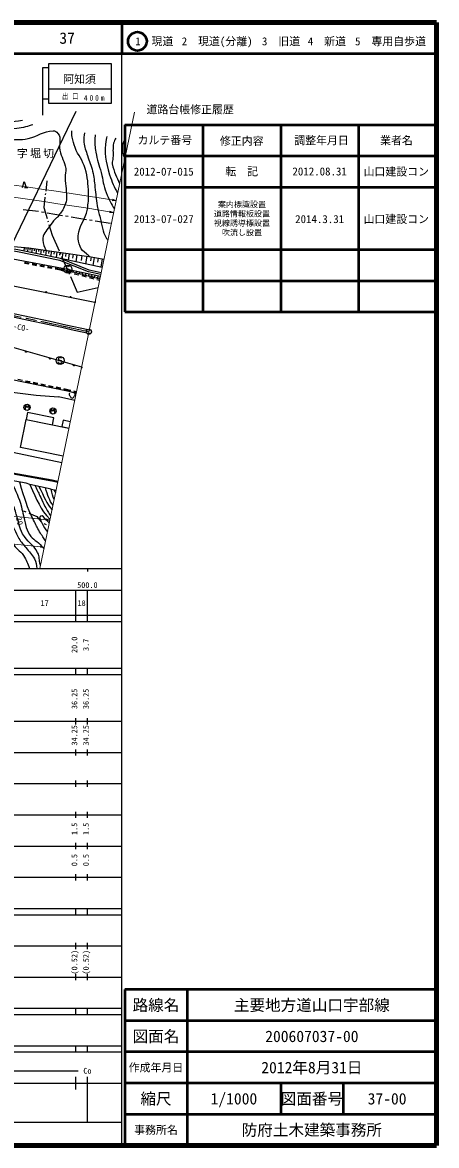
# Model space of a CAD drawing. Units: millimetres, scale not verified. Extents: x 40000 to 680000, y 20000 to 380000.
# Drawn here: x 547169 to 680000, y 20000 to 380000 of the extents above; entities that cross this region are included whole.
import ezdxf
from ezdxf.enums import TextEntityAlignment as Align

# ---------------------------------------------------------------- set-up
doc = ezdxf.new("R2010")
doc.units = ezdxf.units.MM
doc.header["$LTSCALE"] = 1000
doc.linetypes.add('CHAIN', pattern=[18.5, 12, -1.5, 3.5, -1.5])
for name, color, linetype, lineweight in [('M-BGD', 7, 'Continuous', 25), ('M-BGD-HTXT', 7, 'Continuous', 13), ('M-BMK', 2, 'CHAIN', 13), ('M-BMK-ROW', 30, 'Continuous', 25), ('M-BMK-SRVR', 3, 'Continuous', 25), ('M-STR-HTXT', 7, 'Continuous', 13), ('M-STR-STRC', 7, 'Continuous', 25), ('M-TTL', 2, 'Continuous', 140), ('M-TTL-BAND', 7, 'Continuous', 25), ('M-TTL-FRAM', 2, 'Continuous', 50), ('M-TTL-LINE', 7, 'Continuous', 50)]:
    doc.layers.add(name, color=color, linetype=linetype, lineweight=lineweight)
doc.layers.add('M-BMK-HTXT', color=7, linetype='Continuous')
doc.layers.add('M-TTL-TXT', color=7, linetype='Continuous')
doc.styles.add('ＭＳ ゴシック', font='')
doc.styles.get('ＭＳ ゴシック').set_extended_font_data('MS Gothic')

msp = doc.modelspace()

# ---------------------------------------------------------------- linework, layer by layer
at = {"layer": 'M-BGD'}
for p, q in [((547171, 327065), (547771, 329065)), ((547771, 329065), (548371, 327065)), ((555025, 329225), (554636, 325948)), ((547871, 327065), (548871, 327065)), ((554542, 325153), (554495, 324756)), ((554401, 323961), (554012, 320684)), ((554012, 320684), (555068, 317203)), ((555301, 316437), (555417, 316054)), ((555649, 315289), (556706, 311807)), ((556706, 311807), (558921, 306772)), ((547715, 307904), (547604, 306688)), ((548323, 307848), (548268, 307240)), ((548931, 307793), (548808, 306444)), ((549603, 307712), (549505, 307041)), ((550274, 307613), (550065, 306189)), ((550986, 307509), (550882, 306797)), ((551698, 307405), (551478, 305902)), ((552450, 307295), (552340, 306543)), ((553201, 307185), (552969, 305600)), ((553993, 307069), (553877, 306276)), ((554786, 306952), (554541, 305281)), ((555621, 306830), (555499, 305994)), ((556457, 306708), (556199, 304945)), ((557338, 306579), (557209, 305697)), ((558219, 306449), (557947, 304591)), ((559149, 306313), (559013, 305384)), ((559243, 306040), (559404, 305674)), ((560078, 306177), (559791, 304214)), ((561099, 306028), (560950, 305007)), ((549257, 302473), (547782, 302748)), ((549317, 302766), (547842, 303041)), ((551775, 302309), (550300, 302583)), ((572767, 301485), (559352, 304306)), ((559726, 304942), (561739, 300365)), ((562120, 305878), (561814, 303788)), ((563386, 305693), (563201, 304427)), ((564651, 305507), (564322, 303261)), ((566220, 305278), (565990, 303709)), ((567788, 305048), (567431, 302607)), ((569213, 304839), (568984, 303569)), ((569213, 304839), (573309, 304102)), ((570197, 304662), (569740, 302121)), ((571467, 304433), (571239, 303163)), ((572738, 304205), (572267, 301590)), ((551714, 302015), (550240, 302290)), ((554172, 301558), (552697, 301832)), ((554232, 301851), (552758, 302126)), ((556630, 301100), (555155, 301375)), ((556690, 301393), (555216, 301668)), ((559459, 300573), (557613, 300917)), ((559533, 300864), (557673, 301210)), ((559459, 300573), (560360, 300342)), ((559533, 300864), (559999, 301260)), ((560428, 300635), (559533, 300864)), ((559999, 301260), (572177, 298637)), ((560101, 300718), (560166, 300974)), ((560585, 300594), (560716, 301105)), ((561069, 300470), (561140, 300744)), ((561329, 300094), (562782, 299722)), ((562849, 300014), (561396, 300386)), ((561554, 300346), (561694, 300895)), ((562038, 300222), (562113, 300515)), ((562061, 299632), (562222, 299266)), ((562522, 300098), (562673, 300684)), ((563007, 299974), (563087, 300286)), ((563491, 299850), (563651, 300473)), ((563750, 299473), (565203, 299101)), ((565271, 299393), (563818, 299766)), ((563975, 299726), (564060, 300056)), ((564460, 299601), (564629, 300262)), ((564944, 299477), (565034, 299827)), ((565428, 299353), (565607, 300052)), ((565913, 299229), (566007, 299597)), ((566172, 298853), (567625, 298481)), ((567693, 298773), (566240, 299145)), ((566397, 299105), (566586, 299841)), ((566881, 298981), (566981, 299368)), ((567366, 298857), (567564, 299630)), ((567850, 298733), (567954, 299138)), ((568335, 298608), (568542, 299420)), ((568819, 298484), (568928, 298909)), ((569303, 298360), (569521, 299209)), ((570272, 298112), (570499, 298998)), ((570402, 290240), (539271, 296397)), ((562544, 298534), (564758, 293499)), ((568594, 298232), (570047, 297860)), ((570115, 298152), (568662, 298525)), ((569788, 298236), (569901, 298679)), ((570756, 297988), (570875, 298450)), ((571016, 297612), (571917, 297381)), ((571977, 297675), (571083, 297904)), ((571241, 297864), (571477, 298787)), ((571725, 297740), (571848, 298220)), ((564758, 293499), (571432, 295043)), ((540666, 276843), (566162, 269615)), ((545734, 265663), (547204, 265363)), ((548126, 264868), (549596, 264567)), ((548183, 265162), (549653, 264861)), ((550576, 264367), (552045, 264066)), ((550633, 264661), (552102, 264360)), ((553025, 263866), (554494, 263565)), ((553082, 264160), (554551, 263859)), ((555474, 263365), (556944, 263064)), ((555531, 263659), (557001, 263358)), ((557923, 262863), (559393, 262563)), ((557980, 263158), (559450, 262857)), ((563936, 258873), (558770, 259972)), ((560373, 262362), (561654, 262100)), ((560430, 262657), (561714, 262394)), ((561613, 261905), (564422, 261216)), ((561654, 262100), (562574, 261881)), ((561714, 262394), (561723, 262392)), ((561723, 262392), (562639, 262174)), ((563546, 261650), (564466, 261431)), ((563612, 261943), (564527, 261725)), ((548096, 256027), (548096, 257227)), ((548096, 257227), (548646, 256627)), ((548646, 256627), (549196, 257227)), ((549196, 257227), (549196, 256027)), ((556386, 254819), (556386, 256019)), ((556386, 256019), (556936, 255419)), ((556936, 255419), (557486, 256019)), ((557486, 256019), (557486, 254819)), ((548392, 252777), (562092, 249972)), ((559839, 250433), (562092, 249972)), ((544067, 242302), (559803, 238931)), ((556372, 230444), (557967, 230069))]:
    msp.add_line(p, q, dxfattribs=at)
for points in [[(485046, 318452), (493635, 318617), (503179, 317451), (516961, 313840), (529243, 310685), (537060, 308875), (549244, 307764), (569213, 304839)], [(472020, 313679), (483095, 312906), (528050, 307216), (559999, 301260)], [(572291, 299188), (568406, 300038), (559130, 303749), (545576, 306487), (530377, 309068), (514645, 311358), (503883, 313013), (490864, 314731), (483180, 315603), (482281, 315755)], [(572413, 299775), (568583, 300614), (559352, 304306), (545686, 307077), (530470, 309660), (514734, 311951), (503968, 313607), (490937, 315327), (483264, 316197), (482381, 316346)], [(467329, 288415), (497712, 275676), (506974, 272410), (516521, 270361), (524590, 268683), (543380, 265634), (561613, 261905)], [(525706, 264589), (532567, 262882), (551605, 260559), (558770, 259972)], [(560233, 241002), (546554, 243804), (548392, 252777)], [(562517, 252026), (560260, 252489), (559839, 250433)], [(558486, 232576), (556635, 232973), (556645, 232971), (532904, 237185), (532804, 237210)], [(558547, 232870), (556697, 233266), (532967, 237478), (532865, 237503)], [(556372, 230444), (549558, 231859), (548409, 232313), (542898, 233233), (539926, 233343), (536069, 232955), (532266, 232628), (531433, 231969)]]:
    msp.add_lwpolyline(points, dxfattribs=at)
msp.add_lwpolyline([(548392, 252777), (556816, 251052), (557262, 253230), (548838, 254956)], close=True, dxfattribs=at)
for centre, radius in [((554745, 293540), 175), ((562593, 291988), 175), ((548308, 274468), 175), ((556005, 272287), 175), ((563702, 270105), 175), ((548646, 256627), 1000), ((556936, 255419), 1000)]:
    msp.add_circle(centre, radius, dxfattribs=at)
for centre, radius, start, end in [((277993, -1014480), 1326919, 77.33727, 79.48355), ((277993, -1014480), 1328019, 77.33244, 79.48355), ((570438, 290424), 188, 258.8128, 78.8128), ((566111, 269435), 188, 254.17371, 74.17371), ((562647, 260723), 536, 116.08703, 255.33416), ((563112, 260204), 600, 180, 0), ((563576, 260723), 536, 284.66584, 63.91297)]:
    msp.add_arc(centre, radius, start, end, dxfattribs=at)
for points, knots in [([(531442, 350300), (534423, 349206), (535549, 348867), (538288, 348464), (541724, 347960), (543750, 348096), (547177, 348661)], [0, 0, 0, 0, 1, 1, 1, 2, 2, 2, 2]), ([(550538, 347232), (548994, 346715), (547343, 346260), (545336, 346017), (540186, 345393), (536972, 347964), (532059, 346301), (531409, 346082), (531050, 345804), (530661, 345239), (530172, 344527), (529856, 344078), (529762, 343219), (529659, 342266), (530082, 341731), (530556, 340897), (531215, 339737), (532097, 339495), (533011, 338524), (534822, 336600), (535873, 335522), (537340, 333324), (537852, 332557), (538017, 332037), (538243, 331143), (538596, 329752), (538882, 328838), (538438, 327474), (537864, 325712), (536988, 324940), (535731, 323578), (534514, 322258), (533645, 321688), (532134, 320718), (530729, 319816), (529860, 319414), (528289, 318847), (526181, 318086), (524942, 317800), (522736, 317403), (519673, 316853), (517840, 317360), (514802, 316687), (513133, 316317), (512496, 316165), (510586, 315510)], [0, 0, 0, 0, 1, 1, 1, 2, 2, 2, 3, 3, 3, 4, 4, 4, 5, 5, 5, 6, 6, 6, 7, 7, 7, 8, 8, 8, 9, 9, 9, 10, 10, 10, 11, 11, 11, 12, 12, 12, 13, 13, 13, 14, 14, 14, 15, 15, 15, 15]), ([(517603, 313675), (522833, 314575), (524315, 314753), (528532, 315821), (530515, 316323), (531648, 316541), (533583, 317203), (535444, 317840), (536556, 318161), (538166, 319292), (539604, 320302), (540364, 321020), (541341, 322482), (542437, 324122), (543057, 325137), (543453, 327069), (543774, 328635), (544015, 329619), (543589, 331160), (542957, 333446), (542122, 334562), (540996, 336649), (540548, 337480), (539869, 337776), (539736, 338710), (539648, 339328), (539722, 339748), (540054, 340277), (540563, 341089), (540999, 341554), (541892, 341903), (544514, 342925), (546295, 342171), (549043, 342778), (552229, 343481), (553750, 345231), (557012, 345281), (557684, 345291), (558080, 344958), (558515, 344446), (559889, 342828), (558733, 341128), (559175, 339052), (559678, 336694), (560631, 335545), (561041, 333169), (561229, 332081), (560855, 331451), (560877, 330348), (560934, 327528), (561447, 325950), (561251, 323136), (561186, 322211), (560854, 321741), (560508, 320880), (559958, 319514), (559372, 318873), (558478, 317703), (558220, 317366), (557962, 317283), (557676, 316969), (556879, 316089), (556450, 315571), (555805, 314575), (554778, 312989), (553585, 312126), (553662, 310238), (553717, 308874), (554085, 308096), (554829, 306943)], [0, 0, 0, 0, 1, 1, 1, 2, 2, 2, 3, 3, 3, 4, 4, 4, 5, 5, 5, 6, 6, 6, 7, 7, 7, 8, 8, 8, 9, 9, 9, 10, 10, 10, 11, 11, 11, 12, 12, 12, 13, 13, 13, 14, 14, 14, 15, 15, 15, 16, 16, 16, 17, 17, 17, 18, 18, 18, 19, 19, 19, 20, 20, 20, 21, 21, 21, 22, 22, 22, 23, 23, 23, 23]), ([(568818, 304897), (568275, 305316), (568121, 305459), (567696, 305844), (566804, 306655), (566025, 306999), (565633, 308138), (565183, 309446), (564994, 310255), (565077, 311635), (565290, 315140), (567425, 316674), (567984, 320140), (568304, 322128), (568472, 323269), (568373, 325281), (568220, 328387), (568149, 330182), (567280, 333169), (566465, 335972), (565090, 337179), (564037, 339902), (563551, 341159), (563424, 341915), (563121, 343228), (562954, 343948), (562959, 344605), (562991, 345231)], [0, 0, 0, 0, 1, 1, 1, 2, 2, 2, 3, 3, 3, 4, 4, 4, 5, 5, 5, 6, 6, 6, 7, 7, 7, 8, 8, 8, 9, 9, 9, 9]), ([(567075, 344575), (566931, 343630), (566769, 342815), (566879, 341650), (567043, 339913), (567546, 339009), (568043, 337336), (568631, 335360), (569189, 334320), (569677, 332316), (570155, 330349), (570164, 329195), (570431, 327188), (570740, 324873), (570699, 323546), (571116, 321248), (571394, 319719), (571730, 318902), (572084, 317389), (572385, 316107), (572433, 315358), (572813, 314097), (573187, 312859), (573348, 312119), (574015, 311011), (574202, 310699), (574384, 310429), (574570, 310186)], [0, 0, 0, 0, 1, 1, 1, 2, 2, 2, 3, 3, 3, 4, 4, 4, 5, 5, 5, 6, 6, 6, 7, 7, 7, 8, 8, 8, 9, 9, 9, 9]), ([(570535, 344019), (570472, 343686), (570429, 343338), (570409, 342974), (570315, 341196), (570392, 340178), (570711, 338427), (571184, 335831), (571746, 334442), (572403, 331886), (573047, 329382), (573093, 327879), (574037, 325473), (574885, 323312), (575627, 321788), (576652, 320229)], [0, 0, 0, 0, 1, 1, 1, 2, 2, 2, 3, 3, 3, 4, 4, 4, 5, 5, 5, 5]), ([(574193, 343431), (574138, 343146), (574084, 342846), (574029, 342525), (573277, 338147), (573891, 335472), (575129, 331206), (575848, 328727), (576661, 327272), (577693, 325256)], [0, 0, 0, 0, 1, 1, 1, 2, 2, 2, 3, 3, 3, 3]), ([(577105, 342964), (576799, 342464), (576558, 341993), (576412, 341285), (576042, 339492), (576324, 338430), (576208, 336602), (576160, 335838), (575836, 335403), (575993, 334653), (576539, 332045), (577359, 330363), (578346, 328406)], [0, 0, 0, 0, 1, 1, 1, 2, 2, 2, 3, 3, 3, 4, 4, 4, 4]), ([(580023, 342495), (579582, 341821), (579272, 341063), (579220, 340061), (579139, 338491), (579507, 337394), (579960, 336194)], [0, 0, 0, 0, 1, 1, 1, 2, 2, 2, 2]), ([(536069, 232955), (536866, 231747), (537079, 231426), (537693, 230425), (538287, 229459), (538638, 228926), (539165, 227922), (539653, 226992), (539879, 226442), (540229, 225450), (541361, 222244), (541153, 220199), (542282, 216991), (542836, 215417), (542960, 214413), (543912, 213041), (545089, 211347), (546313, 210851), (547494, 209161), (548527, 207682), (548817, 206656), (549467, 205000)], [0, 0, 0, 0, 1, 1, 1, 2, 2, 2, 3, 3, 3, 4, 4, 4, 5, 5, 5, 6, 6, 6, 7, 7, 7, 7]), ([(538956, 233245), (539624, 232083), (539827, 231688), (540249, 230628), (540776, 229300), (540748, 228451), (541196, 227094), (541637, 225761), (542002, 225057), (542471, 223734), (543054, 222084), (543272, 221123), (543811, 219458), (543996, 218885), (544045, 218541), (544305, 217997), (544364, 217873), (544421, 217816), (544489, 217696), (545154, 216512), (545343, 215751), (546017, 214572), (546731, 213323), (547405, 212807), (548282, 211666), (549361, 210263), (550155, 209600), (551016, 208054), (551626, 206959), (551555, 206123), (551836, 205000)], [0, 0, 0, 0, 1, 1, 1, 2, 2, 2, 3, 3, 3, 4, 4, 4, 5, 5, 5, 6, 6, 6, 7, 7, 7, 8, 8, 8, 9, 9, 9, 10, 10, 10, 10]), ([(552962, 205917), (552935, 206016), (552908, 206116), (552881, 206219), (552479, 207713), (552757, 208718), (552040, 210089), (550645, 212760), (548637, 213456), (547228, 216121), (546140, 218178), (546051, 219556), (545366, 221780), (545116, 222589), (545044, 223063), (544768, 223863), (544392, 224949), (544090, 225523), (543720, 226611), (543390, 227586), (543208, 228134), (542947, 229130), (542839, 229546), (542825, 229790), (542719, 230207), (542579, 230760), (542504, 231072), (542318, 231612), (542086, 232284), (541964, 232515), (541590, 233281)], [0, 0, 0, 0, 1, 1, 1, 2, 2, 2, 3, 3, 3, 4, 4, 4, 5, 5, 5, 6, 6, 6, 7, 7, 7, 8, 8, 8, 9, 9, 9, 10, 10, 10, 10]), ([(543494, 233133), (545232, 229271), (545926, 228116), (546833, 224687), (547108, 223646), (547195, 223046), (547466, 222004), (547566, 221616), (547653, 221407), (547748, 221019), (547937, 220251), (547939, 219798), (548144, 219034), (548489, 217751), (548699, 216996), (549422, 215880), (550566, 214114), (551972, 213775), (553315, 212155), (553584, 211831), (553835, 211538), (554069, 211258)], [0, 0, 0, 0, 1, 1, 1, 2, 2, 2, 3, 3, 3, 4, 4, 4, 5, 5, 5, 6, 6, 6, 7, 7, 7, 7]), ([(554593, 213788), (553920, 214741), (553439, 215479), (552690, 216769), (551873, 218178), (551457, 218991), (550732, 220449), (548468, 224995), (548105, 226874), (546286, 232667)], [0, 0, 0, 0, 1, 1, 1, 2, 2, 2, 3, 3, 3, 3]), ([(551276, 231502), (552109, 229655), (552320, 229178), (553017, 227701), (553545, 226582), (553770, 225918), (554388, 224846), (555092, 223626), (555494, 222778), (556261, 221836)], [0, 0, 0, 0, 1, 1, 1, 2, 2, 2, 3, 3, 3, 3]), ([(555785, 219539), (555525, 219829), (555256, 220120), (554875, 220439), (554180, 221022), (553718, 222263), (552963, 221759), (552244, 221279), (553097, 220395), (553427, 219595), (553938, 218353), (554517, 217667), (555204, 216739)], [0, 0, 0, 0, 1, 1, 1, 2, 2, 2, 3, 3, 3, 4, 4, 4, 4])]:
    msp.add_open_spline(points, degree=3, knots=knots, dxfattribs=at)
for points in [[(549558, 231859), (552030, 226667), (552740, 224000), (556023, 220690)], [(552434, 231262), (554157, 227923), (554936, 225752), (556654, 223733)], [(556947, 225148), (555830, 226835), (555354, 228281), (554519, 230829)], [(557347, 227079), (556908, 228068), (556720, 228934), (556372, 230444)], [(557242, 230240), (557458, 229817), (557632, 229480), (557784, 229188)]]:
    msp.add_open_spline(points, degree=3, dxfattribs=at)
at = {"layer": 'M-BGD-HTXT'}
msp.add_line((552772, 205000), (583076, 351230), dxfattribs=at)
at = {"layer": 'M-BMK'}
for centre, radius, start, end in [((277993, -1014480), 1327469, 77.521, 79.48391), ((-55630, -2730753), 3075617, 78.29183, 78.36146)]:
    msp.add_arc(centre, radius, start, end, dxfattribs=at)
at = {"layer": 'M-BMK-ROW'}
for p, q in [((547377, 320094), (552338, 319466)), ((553325, 319310), (554114, 319176)), ((555100, 319008), (560029, 318171)), ((561015, 318004), (561804, 317870)), ((562790, 317702), (567719, 316865)), ((568705, 316697), (568721, 316695)), ((568721, 316695), (569496, 316577)), ((570484, 316426), (575427, 315674)), ((547551, 223404), (548292, 223102)), ((549218, 222725), (551769, 221686)), ((551769, 221686), (553145, 219911)), ((554023, 219433), (554726, 219050))]:
    msp.add_line(p, q, dxfattribs=at)
at = {"layer": 'M-BMK-SRVR'}
msp.add_circle((568495, 280873), 800, dxfattribs=at)
at = {"layer": 'M-STR-HTXT'}
for p, q in [((577206, 322906), (575932, 322859)), ((577206, 322906), (576012, 323352)), ((576419, 319106), (575145, 319058)), ((576419, 319106), (575225, 319552)), ((421407, 234570), (555981, 220485)), ((431781, 224588), (554176, 211779)), ((555981, 220485), (554712, 220367)), ((555981, 220485), (554764, 220864)), ((554176, 211779), (552907, 211660)), ((554176, 211779), (552959, 212157))]:
    msp.add_line(p, q, dxfattribs=at)
for centre, start, end in [((321476, -1255867), 80.79912, 86.35874), ((321463, -1259792), 80.82723, 86.02982)]:
    msp.add_arc(centre, 1599350, start, end, dxfattribs=at)
at = {"layer": 'M-STR-STRC'}
for p, q in [((553603, 365419), (553603, 350238)), ((555603, 365419), (553603, 365419)), ((555603, 366808), (575603, 366808)), ((555603, 354008), (555603, 366808)), ((575603, 366808), (575603, 354008)), ((555603, 358679), (575603, 358679)), ((555603, 355446), (553603, 355446)), ((575603, 354008), (555603, 354008)), ((539575, 300289), (564429, 351585)), ((561255, 300228), (561137, 300465)), ((561373, 301765), (561255, 301528)), ((561255, 301528), (561255, 301410)), ((561255, 301410), (561373, 301174)), ((561373, 300110), (561255, 300228)), ((561610, 301883), (561373, 301765)), ((561373, 301174), (562082, 300938)), ((561610, 299992), (561373, 300110)), ((561846, 301883), (561610, 301883)), ((561846, 299992), (561610, 299992)), ((562082, 301765), (561846, 301883)), ((562082, 300110), (561846, 299992)), ((562200, 301528), (562082, 301765)), ((562082, 300938), (562200, 300819)), ((562200, 300228), (562082, 300110)), ((562200, 300819), (562319, 300583)), ((562319, 300465), (562200, 300228)), ((562319, 300583), (562319, 300465)), ((558765, 270933), (558647, 271169)), ((558883, 272469), (558765, 272233)), ((558765, 272233), (558765, 272115)), ((558765, 272115), (558883, 271878)), ((558883, 270815), (558765, 270933)), ((559120, 272588), (558883, 272469)), ((558883, 271878), (559592, 271642)), ((559120, 270697), (558883, 270815)), ((559356, 272588), (559120, 272588)), ((559356, 270697), (559120, 270697)), ((559592, 272469), (559356, 272588)), ((559592, 270815), (559356, 270697)), ((559711, 272233), (559592, 272469)), ((559592, 271642), (559711, 271524)), ((559711, 270933), (559592, 270815)), ((559711, 271524), (559829, 271288)), ((559829, 271169), (559711, 270933)), ((559829, 271288), (559829, 271169))]:
    msp.add_line(p, q, dxfattribs=at)
for centre in [(561728, 300938), (559238, 271642)]:
    msp.add_circle(centre, 1300, dxfattribs=at)
at = {"layer": 'M-TTL'}
for p, q in [((680000, 380000), (40000, 380000)), ((680000, 20000), (680000, 380000)), ((40000, 20000), (680000, 20000))]:
    msp.add_line(p, q, dxfattribs=at)
at = {"layer": 'M-TTL-BAND'}
for p, q in [((579000, 20000), (579000, 370000)), ((40000, 205000), (579000, 205000)), ((568000, 205000), (568000, 204000)), ((68000, 198000), (579000, 198000)), ((564300, 188000), (564300, 198000)), ((568000, 188000), (568000, 198000)), ((40000, 190000), (579000, 190000)), ((40000, 188000), (579000, 188000)), ((40000, 173000), (579000, 173000)), ((564300, 171000), (564300, 173000)), ((568000, 171000), (568000, 173000)), ((40000, 171000), (579000, 171000)), ((40000, 156000), (579000, 156000)), ((564300, 155000), (564300, 157000)), ((568000, 155000), (568000, 157000)), ((46000, 146000), (579000, 146000)), ((564300, 145000), (564300, 147000)), ((568000, 145000), (568000, 147000)), ((564300, 135000), (564300, 137000)), ((568000, 135000), (568000, 137000)), ((52000, 136000), (579000, 136000)), ((46000, 126000), (579000, 126000)), ((564300, 125000), (564300, 127000)), ((568000, 125000), (568000, 127000)), ((52000, 116000), (579000, 116000)), ((564300, 115000), (564300, 117000)), ((568000, 115000), (568000, 117000)), ((46000, 106000), (579000, 106000)), ((564300, 105000), (564300, 107000)), ((568000, 105000), (568000, 107000)), ((40000, 96000), (579000, 96000)), ((40000, 94000), (579000, 94000)), ((564300, 94000), (564300, 96000)), ((568000, 94000), (568000, 96000)), ((49000, 84000), (579000, 84000)), ((564300, 83000), (564300, 85000)), ((568000, 83000), (568000, 85000)), ((40000, 74000), (579000, 74000)), ((564300, 73000), (564300, 75000)), ((568000, 73000), (568000, 75000)), ((40000, 64000), (579000, 64000)), ((40000, 62000), (579000, 62000)), ((564300, 62000), (564300, 64000)), ((568000, 62000), (568000, 64000)), ((40000, 52000), (579000, 52000)), ((564300, 50000), (564300, 52000)), ((568000, 50000), (568000, 52000)), ((40000, 50000), (579000, 50000)), ((524700, 44000), (565000, 44000)), ((40000, 40000), (579000, 40000)), ((564300, 38000), (564300, 42000)), ((568000, 27500), (568000, 42000)), ((68000, 27500), (579000, 27500))]:
    msp.add_line(p, q, dxfattribs=at)
at = {"layer": 'M-TTL-FRAM'}
for p, q in [((580000, 347197), (580000, 287197)), ((580000, 347197), (680000, 347197)), ((580000, 287197), (680000, 287197)), ((680000, 70000), (580000, 70000)), ((580000, 70000), (580000, 20000))]:
    msp.add_line(p, q, dxfattribs=at)
at = {"layer": 'M-TTL-LINE'}
for p, q in [((579000, 380000), (579000, 370000)), ((40000, 370000), (680000, 370000)), ((605000, 347197), (605000, 287197)), ((630000, 347197), (630000, 287197)), ((655000, 347197), (655000, 287197)), ((580000, 337197), (680000, 337197)), ((580000, 327197), (680000, 327197)), ((580000, 307197), (680000, 307197)), ((580000, 297197), (680000, 297197)), ((600000, 70000), (600000, 20000)), ((680000, 60000), (580000, 60000)), ((680000, 50000), (580000, 50000)), ((680000, 40000), (580000, 40000)), ((630000, 40000), (630000, 30000)), ((650000, 40000), (650000, 30000)), ((680000, 30000), (580000, 30000))]:
    msp.add_line(p, q, dxfattribs=at)
msp.add_circle((584031, 373958), 3000, dxfattribs=at)

# ---------------------------------------------------------------- texts
at = {"layer": 'M-BGD', "style": 'ＭＳ ゴシック'}
for s, rotation, p in [('-CO-', 349.11, (543966, 281273)), ('30', 284.017, (544481, 221087))]:
    msp.add_text(s, height=1833, rotation=rotation, dxfattribs=at).set_placement(p, align=Align.BOTTOM_LEFT)
at = {"layer": 'M-BMK-HTXT', "insert": (551704, 336469), "char_height": 2566, "attachment_point": 8, "style": 'ＭＳ ゴシック'}
msp.add_mtext('\\T1.2;字堀切', dxfattribs=at)
at = {"layer": 'M-STR-STRC', "style": 'ＭＳ ゴシック'}
msp.add_text('阿知須', height=2566, dxfattribs=at).set_placement((565484, 361842), align=Align.MIDDLE_CENTER)
at = {"layer": 'M-STR-STRC', "style": 'ＭＳ ゴシック', "width": 0.8}
msp.add_text('出 口', height=1833, dxfattribs=at).set_placement((559860, 354873), align=Align.BOTTOM_LEFT)
at = {"layer": 'M-STR-STRC', "insert": (566886, 354873), "char_height": 1833, "attachment_point": 7, "style": 'ＭＳ ゴシック'}
msp.add_mtext('\\T1.5;\\W0.8;400m', dxfattribs=at)
at = {"layer": 'M-TTL-BAND', "style": 'ＭＳ ゴシック'}
for s, p in [('500.0', (568000, 198195)), ('17', (554300, 192405)), ('18', (566150, 192405)), ('Co', (568000, 42500))]:
    msp.add_text(s, height=1833, dxfattribs=at).set_placement(p, align=Align.BOTTOM_CENTER)
for s, p in [('20.0', (565300, 180500)), ('3.7', (569000, 180500)), ('36.25', (565300, 163174)), ('36.25', (569000, 163174)), ('34.25', (565300, 151500)), ('34.25', (569000, 151500)), ('1.5', (565300, 121500)), ('1.5', (569000, 121500)), ('0.5', (565300, 111500)), ('0.5', (569000, 111500)), ('(0.52)', (565300, 78764)), ('(0.52)', (569000, 78764))]:
    msp.add_text(s, height=1833, rotation=90, dxfattribs=at).set_placement(p, align=Align.BOTTOM_CENTER)
at = {"layer": 'M-TTL-TXT', "style": 'ＭＳ ゴシック'}
for s, height, p in [('37', 3666, (561497, 375000)), ('1\u3000現道', 2566, (589448, 373958)), ('2\u3000現道(分離)', 2566, (609619, 373958)), ('3\u3000旧道', 2566, (630121, 373958)), ('4\u3000新道', 2566, (644824, 373958)), ('5\u3000専用自歩道', 2566, (665228, 373958)), ('道路台帳修正履歴', 2566, (600968, 352113)), ('カルテ番号', 2566, (592839, 342277)), ('修正内容', 2566, (617509, 342023)), ('調整年月日', 2566, (643089, 342197)), ('業者名', 2566, (667134, 342197)), ('2012-07-015', 2566, (592500, 332189)), ('転\u3000記', 2566, (617500, 332245)), ('2012.08.31', 2566, (642500, 332245)), ('山口建設コン', 2566, (667077, 332189)), ('案内標識設置', 1833, (617569, 321682)), ('2013-07-027', 2566, (592500, 316974)), ('視線誘導標設置', 1833, (617569, 315682)), ('道路情報板設置', 1833, (617569, 318682)), ('2014.3.31', 2566, (642500, 316974)), ('山口建設コン', 2566, (667077, 316974)), ('吹流し設置', 1833, (617569, 312682)), ('路線名', 3666, (590000, 65000)), ('路線名', 3666, (590000, 65000)), ('主要地方道山口宇部線', 3666, (640000, 65000)), ('図面名', 3666, (590000, 55000)), ('図面名', 3666, (590000, 55000)), ('200607037-00', 3666, (640000, 55000)), ('2012年8月31日', 3666, (640000, 45000)), ('作成年月日', 2566, (590000, 45000)), ('作成年月日', 2566, (590000, 45000)), ('縮尺', 3666, (590000, 35000)), ('縮尺', 3666, (590000, 35000)), ('1/1000', 3666, (615000, 35000)), ('図面番号', 3666, (640000, 35000)), ('図面番号', 3666, (640000, 35000)), ('37-00', 3666, (664125, 35000)), ('事務所名', 2566, (590000, 25000)), ('事務所名', 2566, (590000, 25000)), ('防府土木建築事務所', 3666, (640000, 25000))]:
    msp.add_text(s, height=height, dxfattribs=at).set_placement(p, align=Align.MIDDLE_CENTER)

doc.saveas('drawing.dxf')
